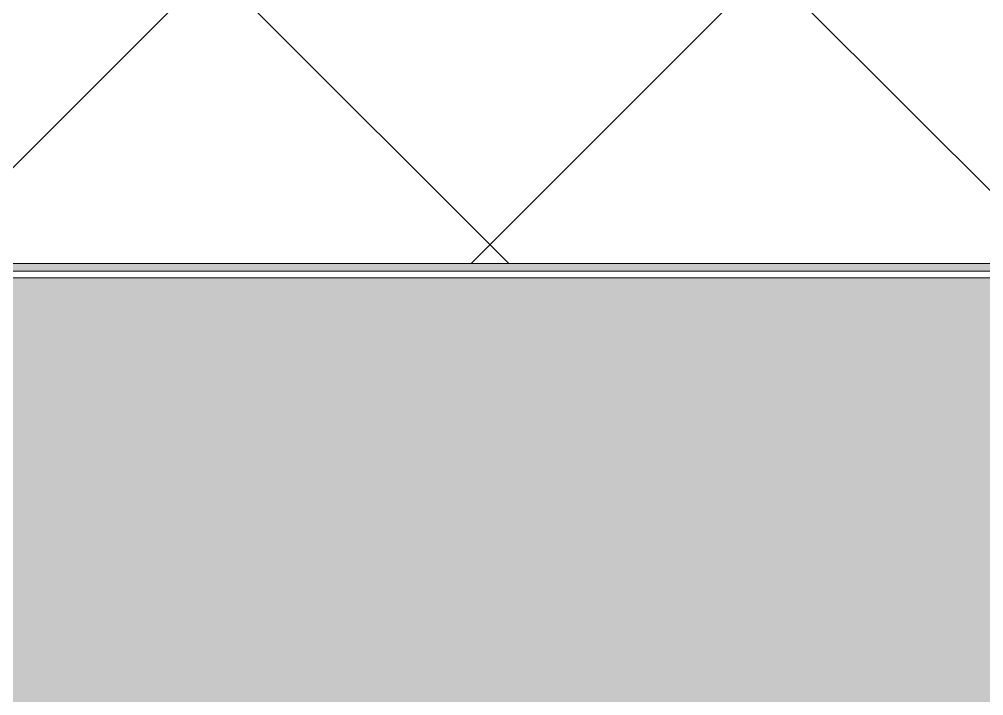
# Model space of a CAD drawing. Header units: millimetres. Extents: x -515342 to 330399, y -224905 to 507333.
# Drawn here: x 113922.9 to 114292.1, y 101377.5 to 101636.6 of the extents above; entities that cross this region are included whole.
import ezdxf

# ---------------------------------------------------------------- set-up
doc = ezdxf.new("R2010")
doc.units = ezdxf.units.MM
doc.layers.add('Крыша', color=7, linetype='Continuous', lineweight=0)

msp = doc.modelspace()

# ---------------------------------------------------------------- hatches: boundary and pattern name
at = {"layer": 'Крыша'}
h = msp.add_hatch(dxfattribs=at)
h.set_pattern_fill('FP_21', color=256, style=0, pattern_type=2)
h.set_pattern_definition([(45, (136801.12, 95610.5), (-106.066, 106.066), []), (135, (136801.12, 95610.5), (-106.066, -106.066), [])])
h.paths.add_polyline_path([(88355.5296, 101543.0924), (113250.5296, 101543.0924), (113250.5296, 101643.0924), (88355.5296, 101643.0924), (88355.5296, 101636.3574)])
h.paths.add_polyline_path([(113590.5296, 101543.0924), (137020.5296, 101543.0924), (137020.5296, 101643.0924), (113590.5296, 101643.0924), (113590.5296, 101636.3574)])
h.paths.add_polyline_path([(143815.5296, 101543.0924), (164430.5296, 101543.0924), (164430.5296, 101643.0924), (143815.5296, 101643.0924), (143815.5296, 101636.3574)])
h.paths.add_polyline_path([(165905.1992, 101543.0924), (189585.5296, 101543.0924), (189585.5296, 101643.0924), (164770.5296, 101643.0924), (164770.5296, 101543.0924), (165698.0076, 101543.0924)])
h = msp.add_hatch(color=256, dxfattribs=at)
h.paths.add_polyline_path([(92973.7607, 101540.0924), (113250.5296, 101540.0924), (113250.5296, 101543.0924), (88355.5296, 101543.0924), (88355.5296, 101540.0924), (92766.5691, 101540.0924)])
h.paths.add_polyline_path([(118872.709, 101540.0924), (137020.5296, 101540.0924), (137020.5296, 101543.0924), (113590.5296, 101543.0924), (113590.5296, 101540.0924), (118665.5174, 101540.0924)])
h.paths.add_polyline_path([(154095.2788, 101540.0924), (164430.5296, 101540.0924), (164430.5296, 101543.0924), (143815.5296, 101543.0924), (143815.5296, 101540.0924), (153888.0872, 101540.0924)])
h.paths.add_polyline_path([(164770.5296, 101540.0924), (189585.5296, 101540.0924), (189585.5296, 101543.0924), (164770.5296, 101543.0924)])
h = msp.add_hatch(dxfattribs=at)
h.set_pattern_fill('FP_1', color=256, style=0, pattern_type=2)
h.set_pattern_definition([(45, (136801.12, 95610.5), (-224.5064, 224.5064), []), (45, (137025.63, 95610.5), (-224.5064, 224.5064), [396.875, -79.375, 3.353, -76.022])])
h.paths.add_polyline_path([(88345.5296, 101317.557), (137020.5296, 101317.7385), (137020.5296, 101537.557), (88345.5296, 101537.557), (88345.5296, 101451.7324)])

# ---------------------------------------------------------------- linework, layer by layer
for p, q in [((113590.5296, 101543.0924), (137020.5296, 101543.0924)), ((113590.5296, 101540.0924), (137020.5296, 101540.0924)), ((137020.5296, 101537.557), (88345.5296, 101537.557))]:
    msp.add_line(p, q, dxfattribs=at)

doc.saveas('drawing.dxf')
